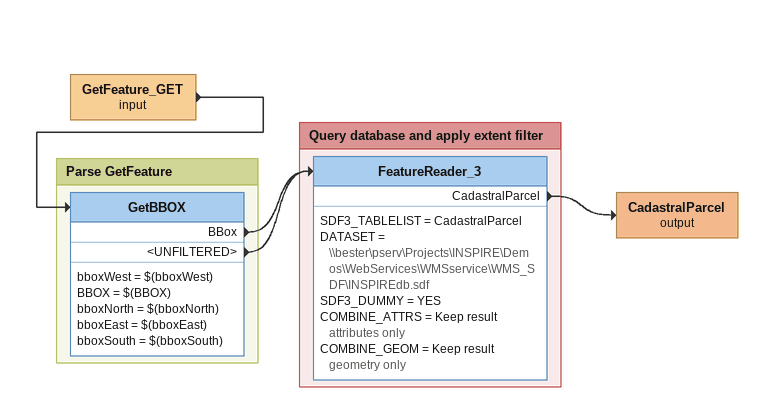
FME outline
GetFeature_GET (input)
    -> GetBBOX
CadastralParcel (output)

Bookmark: Parse GetFeature
GetBBOX
    bboxWest = $(bboxWest)
    BBOX = $(BBOX)
    bboxNorth = $(bboxNorth)
    bboxEast = $(bboxEast)
    bboxSouth = $(bboxSouth)
    BBox -> FeatureReader_3
    <UNFILTERED> -> FeatureReader_3

Bookmark: Query database and apply extent filter
FeatureReader_3
    SDF3_TABLELIST = CadastralParcel
    DATASET = \\bester\pserv\Projects\INSPIRE\Demos\WebServices\WMSservice\WMS_SDF\INSPIREdb.sdf
    SDF3_DUMMY = YES
    COMBINE_ATTRS = Keep result attributes only
    COMBINE_GEOM = Keep result geometry only
    CadastralParcel -> CadastralParcel (output)
